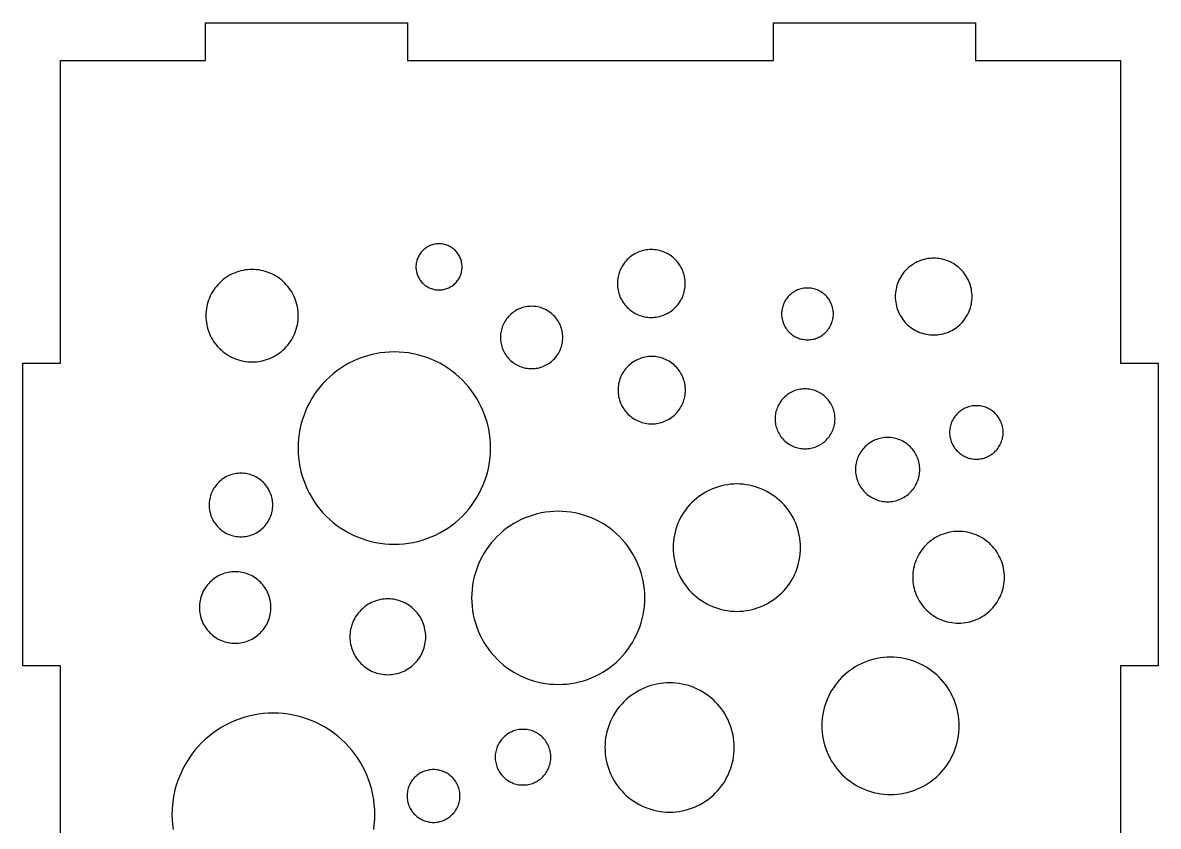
# Model space of a CAD drawing. Header units: millimetres. Extents: x 0 to 375, y -237 to 0.
# Drawn here: x 285 to 375, y -63.7 to 0 of the extents above; entities that cross this region are included whole.
import ezdxf

# ---------------------------------------------------------------- set-up
doc = ezdxf.new("R2010")
doc.units = ezdxf.units.MM
doc.layers.add('CUT', color=1, linetype='Continuous')

msp = doc.modelspace()

# ---------------------------------------------------------------- linework, layer by layer
at = {"layer": 'CUT'}
for points in [[(288, -75), (288, -51), (285, -51), (285, -27), (288, -27), (288, -3), (299.5, -3), (299.5, 0), (315.5, 0), (315.5, -3), (344.5, -3), (344.5, 0), (360.5, 0), (360.5, -3), (372, -3), (372, -27), (375, -27), (375, -51), (372, -51), (372, -75)], [(312.819, -63.971), (312.867, -63.58), (312.896, -63.186), (312.906, -62.792), (312.896, -62.397), (312.867, -62.004), (312.819, -61.612), (312.751, -61.223), (312.665, -60.838), (312.56, -60.458), (312.436, -60.083), (312.294, -59.715), (312.134, -59.355), (311.957, -59.002), (311.762, -58.659), (311.551, -58.325), (311.324, -58.003), (311.081, -57.692), (310.823, -57.393), (310.551, -57.107), (310.265, -56.835), (309.967, -56.577), (309.656, -56.335), (309.333, -56.107), (309, -55.896), (308.656, -55.702), (308.304, -55.525), (307.943, -55.365), (307.575, -55.223), (307.2, -55.099), (306.82, -54.994), (306.435, -54.907), (306.046, -54.84), (305.655, -54.791), (305.261, -54.762), (304.867, -54.753), (304.472, -54.762), (304.079, -54.791), (303.687, -54.84), (303.299, -54.907), (302.914, -54.994), (302.533, -55.099), (302.159, -55.223), (301.791, -55.365), (301.43, -55.525), (301.077, -55.702), (300.734, -55.896), (300.401, -56.107), (300.078, -56.335), (299.767, -56.577), (299.468, -56.835), (299.183, -57.107), (298.911, -57.393), (298.653, -57.692), (298.41, -58.003), (298.183, -58.325), (297.972, -58.659), (297.777, -59.002), (297.6, -59.355), (297.44, -59.715), (297.298, -60.083), (297.174, -60.458), (297.069, -60.838), (296.983, -61.223), (296.915, -61.612), (296.867, -62.004), (296.838, -62.397), (296.828, -62.792), (296.838, -63.186), (296.867, -63.58), (296.915, -63.971)]]:
    msp.add_lwpolyline(points, dxfattribs=at)
for points in [[(319.769, -19.808), (319.789, -19.72), (319.804, -19.632), (319.815, -19.543), (319.822, -19.453), (319.824, -19.363), (319.822, -19.274), (319.815, -19.184), (319.804, -19.095), (319.789, -19.007), (319.769, -18.919), (319.745, -18.833), (319.717, -18.748), (319.685, -18.664), (319.648, -18.582), (319.608, -18.502), (319.564, -18.424), (319.516, -18.348), (319.464, -18.275), (319.409, -18.204), (319.35, -18.136), (319.288, -18.071), (319.223, -18.009), (319.156, -17.95), (319.085, -17.895), (319.011, -17.844), (318.936, -17.796), (318.858, -17.751), (318.777, -17.711), (318.695, -17.675), (318.612, -17.642), (318.527, -17.614), (318.44, -17.59), (318.353, -17.571), (318.264, -17.555), (318.175, -17.544), (318.086, -17.538), (317.996, -17.535), (317.906, -17.538), (317.817, -17.544), (317.728, -17.555), (317.639, -17.571), (317.552, -17.59), (317.465, -17.614), (317.38, -17.642), (317.296, -17.675), (317.214, -17.711), (317.134, -17.751), (317.056, -17.796), (316.98, -17.844), (316.907, -17.895), (316.836, -17.95), (316.768, -18.009), (316.703, -18.071), (316.642, -18.136), (316.583, -18.204), (316.528, -18.275), (316.476, -18.348), (316.428, -18.424), (316.384, -18.502), (316.343, -18.582), (316.307, -18.664), (316.275, -18.748), (316.247, -18.833), (316.223, -18.919), (316.203, -19.007), (316.188, -19.095), (316.177, -19.184), (316.17, -19.274), (316.168, -19.363), (316.17, -19.453), (316.177, -19.543), (316.188, -19.632), (316.203, -19.72), (316.223, -19.808), (316.247, -19.894), (316.275, -19.979), (316.307, -20.063), (316.343, -20.145), (316.384, -20.225), (316.428, -20.303), (316.476, -20.379), (316.528, -20.452), (316.583, -20.523), (316.642, -20.591), (316.703, -20.656), (316.768, -20.718), (316.836, -20.776), (316.907, -20.832), (316.98, -20.883), (317.056, -20.931), (317.134, -20.976), (317.214, -21.016), (317.296, -21.052), (317.38, -21.084), (317.465, -21.113), (317.552, -21.137), (317.639, -21.156), (317.728, -21.172), (317.817, -21.183), (317.906, -21.189), (317.996, -21.191), (318.086, -21.189), (318.175, -21.183), (318.264, -21.172), (318.353, -21.156), (318.44, -21.137), (318.527, -21.113), (318.612, -21.084), (318.695, -21.052), (318.777, -21.016), (318.858, -20.976), (318.936, -20.931), (319.011, -20.883), (319.085, -20.832), (319.156, -20.776), (319.223, -20.718), (319.288, -20.656), (319.35, -20.591), (319.409, -20.523), (319.464, -20.452), (319.516, -20.379), (319.564, -20.303), (319.608, -20.225), (319.648, -20.145), (319.685, -20.063), (319.717, -19.979), (319.745, -19.894), (319.769, -19.808)], [(337.43, -21.336), (337.459, -21.208), (337.481, -21.077), (337.498, -20.946), (337.507, -20.815), (337.51, -20.683), (337.507, -20.551), (337.498, -20.419), (337.481, -20.288), (337.459, -20.158), (337.43, -20.029), (337.395, -19.902), (337.353, -19.777), (337.306, -19.653), (337.252, -19.533), (337.193, -19.415), (337.128, -19.3), (337.057, -19.188), (336.981, -19.08), (336.9, -18.976), (336.814, -18.876), (336.723, -18.781), (336.627, -18.69), (336.527, -18.603), (336.423, -18.522), (336.315, -18.446), (336.203, -18.376), (336.089, -18.31), (335.971, -18.251), (335.85, -18.198), (335.727, -18.15), (335.601, -18.109), (335.474, -18.073), (335.345, -18.045), (335.215, -18.022), (335.084, -18.006), (334.953, -17.996), (334.821, -17.993), (334.689, -17.996), (334.557, -18.006), (334.426, -18.022), (334.296, -18.045), (334.167, -18.073), (334.04, -18.109), (333.914, -18.15), (333.791, -18.198), (333.67, -18.251), (333.553, -18.31), (333.438, -18.376), (333.326, -18.446), (333.218, -18.522), (333.114, -18.603), (333.014, -18.69), (332.918, -18.781), (332.827, -18.876), (332.741, -18.976), (332.66, -19.08), (332.584, -19.188), (332.513, -19.3), (332.448, -19.415), (332.389, -19.533), (332.335, -19.653), (332.288, -19.777), (332.246, -19.902), (332.211, -20.029), (332.182, -20.158), (332.16, -20.288), (332.144, -20.419), (332.134, -20.551), (332.131, -20.683), (332.134, -20.815), (332.144, -20.946), (332.16, -21.077), (332.182, -21.208), (332.211, -21.336), (332.246, -21.464), (332.288, -21.589), (332.335, -21.712), (332.389, -21.833), (332.448, -21.951), (332.513, -22.066), (332.584, -22.177), (332.66, -22.285), (332.741, -22.389), (332.827, -22.489), (332.918, -22.585), (333.014, -22.676), (333.114, -22.762), (333.218, -22.843), (333.326, -22.919), (333.438, -22.99), (333.553, -23.055), (333.67, -23.114), (333.791, -23.168), (333.914, -23.216), (334.04, -23.257), (334.167, -23.292), (334.296, -23.321), (334.426, -23.344), (334.557, -23.36), (334.689, -23.37), (334.821, -23.373), (334.953, -23.37), (335.084, -23.36), (335.215, -23.344), (335.345, -23.321), (335.474, -23.292), (335.601, -23.257), (335.727, -23.216), (335.85, -23.168), (335.971, -23.114), (336.089, -23.055), (336.203, -22.99), (336.315, -22.919), (336.423, -22.843), (336.527, -22.762), (336.627, -22.676), (336.723, -22.585), (336.814, -22.489), (336.9, -22.389), (336.981, -22.285), (337.057, -22.177), (337.128, -22.066), (337.193, -21.951), (337.252, -21.833), (337.306, -21.712), (337.353, -21.589), (337.395, -21.464), (337.43, -21.336)], [(360.151, -22.458), (360.183, -22.312), (360.209, -22.165), (360.227, -22.017), (360.238, -21.868), (360.242, -21.719), (360.238, -21.569), (360.227, -21.42), (360.209, -21.272), (360.183, -21.125), (360.151, -20.979), (360.111, -20.835), (360.064, -20.693), (360.01, -20.554), (359.95, -20.417), (359.883, -20.284), (359.809, -20.154), (359.729, -20.028), (359.643, -19.906), (359.551, -19.788), (359.454, -19.675), (359.351, -19.566), (359.242, -19.463), (359.129, -19.366), (359.011, -19.274), (358.889, -19.188), (358.763, -19.108), (358.633, -19.034), (358.5, -18.967), (358.363, -18.907), (358.224, -18.853), (358.082, -18.806), (357.938, -18.766), (357.792, -18.734), (357.645, -18.708), (357.497, -18.69), (357.348, -18.679), (357.199, -18.675), (357.049, -18.679), (356.9, -18.69), (356.752, -18.708), (356.605, -18.734), (356.459, -18.766), (356.315, -18.806), (356.173, -18.853), (356.034, -18.907), (355.897, -18.967), (355.764, -19.034), (355.634, -19.108), (355.508, -19.188), (355.386, -19.274), (355.268, -19.366), (355.155, -19.463), (355.046, -19.566), (354.943, -19.675), (354.846, -19.788), (354.754, -19.906), (354.668, -20.028), (354.588, -20.154), (354.514, -20.284), (354.447, -20.417), (354.387, -20.554), (354.333, -20.693), (354.286, -20.835), (354.246, -20.979), (354.214, -21.125), (354.188, -21.272), (354.17, -21.42), (354.159, -21.569), (354.155, -21.719), (354.159, -21.868), (354.17, -22.017), (354.188, -22.165), (354.214, -22.312), (354.246, -22.458), (354.286, -22.602), (354.333, -22.744), (354.387, -22.883), (354.447, -23.02), (354.514, -23.153), (354.588, -23.283), (354.668, -23.409), (354.754, -23.531), (354.846, -23.649), (354.943, -23.762), (355.046, -23.871), (355.155, -23.974), (355.268, -24.071), (355.386, -24.163), (355.508, -24.249), (355.634, -24.329), (355.764, -24.403), (355.897, -24.47), (356.034, -24.53), (356.173, -24.584), (356.315, -24.631), (356.459, -24.671), (356.605, -24.703), (356.752, -24.729), (356.9, -24.747), (357.049, -24.758), (357.199, -24.762), (357.348, -24.758), (357.497, -24.747), (357.645, -24.729), (357.792, -24.703), (357.938, -24.671), (358.082, -24.631), (358.224, -24.584), (358.363, -24.53), (358.5, -24.47), (358.633, -24.403), (358.763, -24.329), (358.889, -24.249), (359.011, -24.163), (359.129, -24.071), (359.242, -23.974), (359.351, -23.871), (359.454, -23.762), (359.551, -23.649), (359.643, -23.531), (359.729, -23.409), (359.809, -23.283), (359.883, -23.153), (359.95, -23.02), (360.01, -22.883), (360.064, -22.744), (360.111, -22.602), (360.151, -22.458)], [(306.732, -24.125), (306.771, -23.949), (306.802, -23.772), (306.824, -23.593), (306.837, -23.414), (306.842, -23.234), (306.837, -23.055), (306.824, -22.875), (306.802, -22.697), (306.771, -22.52), (306.732, -22.344), (306.684, -22.171), (306.627, -22), (306.563, -21.832), (306.49, -21.668), (306.409, -21.507), (306.32, -21.351), (306.224, -21.199), (306.121, -21.052), (306.01, -20.91), (305.892, -20.774), (305.768, -20.644), (305.638, -20.52), (305.502, -20.402), (305.36, -20.292), (305.213, -20.188), (305.061, -20.092), (304.905, -20.003), (304.744, -19.922), (304.58, -19.849), (304.412, -19.785), (304.241, -19.728), (304.068, -19.68), (303.893, -19.641), (303.715, -19.61), (303.537, -19.588), (303.358, -19.575), (303.178, -19.571), (302.998, -19.575), (302.819, -19.588), (302.64, -19.61), (302.463, -19.641), (302.288, -19.68), (302.114, -19.728), (301.944, -19.785), (301.776, -19.849), (301.611, -19.922), (301.451, -20.003), (301.294, -20.092), (301.142, -20.188), (300.995, -20.292), (300.854, -20.402), (300.717, -20.52), (300.587, -20.644), (300.463, -20.774), (300.346, -20.91), (300.235, -21.052), (300.131, -21.199), (300.035, -21.351), (299.947, -21.507), (299.866, -21.668), (299.793, -21.832), (299.728, -22), (299.672, -22.171), (299.624, -22.344), (299.584, -22.52), (299.554, -22.697), (299.532, -22.875), (299.518, -23.055), (299.514, -23.234), (299.518, -23.414), (299.532, -23.593), (299.554, -23.772), (299.584, -23.949), (299.624, -24.125), (299.672, -24.298), (299.728, -24.469), (299.793, -24.636), (299.866, -24.801), (299.947, -24.961), (300.035, -25.118), (300.131, -25.27), (300.235, -25.417), (300.346, -25.559), (300.463, -25.695), (300.587, -25.825), (300.717, -25.949), (300.854, -26.066), (300.995, -26.177), (301.142, -26.281), (301.294, -26.377), (301.451, -26.465), (301.611, -26.546), (301.776, -26.619), (301.944, -26.684), (302.114, -26.74), (302.288, -26.788), (302.463, -26.828), (302.64, -26.858), (302.819, -26.88), (302.998, -26.894), (303.178, -26.898), (303.358, -26.894), (303.537, -26.88), (303.715, -26.858), (303.893, -26.828), (304.068, -26.788), (304.241, -26.74), (304.412, -26.684), (304.58, -26.619), (304.744, -26.546), (304.905, -26.465), (305.061, -26.377), (305.213, -26.281), (305.36, -26.177), (305.502, -26.066), (305.638, -25.949), (305.768, -25.825), (305.892, -25.695), (306.01, -25.559), (306.121, -25.417), (306.224, -25.27), (306.32, -25.118), (306.409, -24.961), (306.49, -24.801), (306.563, -24.636), (306.627, -24.469), (306.684, -24.298), (306.732, -24.125)], [(349.188, -23.591), (349.21, -23.493), (349.227, -23.394), (349.239, -23.294), (349.247, -23.193), (349.249, -23.093), (349.247, -22.992), (349.239, -22.891), (349.227, -22.791), (349.21, -22.692), (349.188, -22.594), (349.161, -22.497), (349.129, -22.401), (349.093, -22.307), (349.052, -22.215), (349.007, -22.125), (348.957, -22.037), (348.903, -21.952), (348.845, -21.87), (348.783, -21.79), (348.718, -21.714), (348.648, -21.641), (348.575, -21.572), (348.499, -21.506), (348.42, -21.444), (348.337, -21.386), (348.252, -21.332), (348.164, -21.282), (348.074, -21.237), (347.982, -21.196), (347.888, -21.16), (347.793, -21.128), (347.696, -21.101), (347.597, -21.079), (347.498, -21.062), (347.398, -21.05), (347.297, -21.042), (347.197, -21.04), (347.096, -21.042), (346.996, -21.05), (346.896, -21.062), (346.796, -21.079), (346.698, -21.101), (346.601, -21.128), (346.505, -21.16), (346.411, -21.196), (346.319, -21.237), (346.229, -21.282), (346.142, -21.332), (346.056, -21.386), (345.974, -21.444), (345.895, -21.506), (345.818, -21.572), (345.745, -21.641), (345.676, -21.714), (345.61, -21.79), (345.548, -21.87), (345.49, -21.952), (345.436, -22.037), (345.387, -22.125), (345.341, -22.215), (345.3, -22.307), (345.264, -22.401), (345.233, -22.497), (345.206, -22.594), (345.184, -22.692), (345.166, -22.791), (345.154, -22.891), (345.147, -22.992), (345.144, -23.093), (345.147, -23.193), (345.154, -23.294), (345.166, -23.394), (345.184, -23.493), (345.206, -23.591), (345.233, -23.688), (345.264, -23.784), (345.3, -23.878), (345.341, -23.97), (345.387, -24.06), (345.436, -24.148), (345.49, -24.233), (345.548, -24.315), (345.61, -24.395), (345.676, -24.471), (345.745, -24.544), (345.818, -24.613), (345.895, -24.679), (345.974, -24.741), (346.056, -24.799), (346.142, -24.853), (346.229, -24.903), (346.319, -24.948), (346.411, -24.989), (346.505, -25.025), (346.601, -25.057), (346.698, -25.084), (346.796, -25.106), (346.896, -25.123), (346.996, -25.135), (347.096, -25.143), (347.197, -25.145), (347.297, -25.143), (347.398, -25.135), (347.498, -25.123), (347.597, -25.106), (347.696, -25.084), (347.793, -25.057), (347.888, -25.025), (347.982, -24.989), (348.074, -24.948), (348.164, -24.903), (348.252, -24.853), (348.337, -24.799), (348.42, -24.741), (348.499, -24.679), (348.575, -24.613), (348.648, -24.544), (348.718, -24.471), (348.783, -24.395), (348.845, -24.315), (348.903, -24.233), (348.957, -24.148), (349.007, -24.06), (349.052, -23.97), (349.093, -23.878), (349.129, -23.784), (349.161, -23.688), (349.188, -23.591)], [(327.757, -25.443), (327.778, -25.324), (327.792, -25.203), (327.801, -25.082), (327.804, -24.961), (327.801, -24.84), (327.792, -24.719), (327.778, -24.598), (327.757, -24.479), (327.73, -24.36), (327.698, -24.243), (327.66, -24.128), (327.616, -24.015), (327.567, -23.904), (327.512, -23.796), (327.453, -23.69), (327.388, -23.588), (327.318, -23.488), (327.243, -23.393), (327.164, -23.301), (327.08, -23.213), (326.992, -23.129), (326.901, -23.05), (326.805, -22.975), (326.706, -22.906), (326.603, -22.841), (326.498, -22.781), (326.389, -22.726), (326.278, -22.677), (326.165, -22.633), (326.05, -22.595), (325.933, -22.563), (325.815, -22.536), (325.695, -22.516), (325.575, -22.501), (325.454, -22.492), (325.332, -22.489), (325.211, -22.492), (325.09, -22.501), (324.97, -22.516), (324.85, -22.536), (324.732, -22.563), (324.615, -22.595), (324.5, -22.633), (324.386, -22.677), (324.275, -22.726), (324.167, -22.781), (324.061, -22.841), (323.959, -22.906), (323.86, -22.975), (323.764, -23.05), (323.672, -23.129), (323.584, -23.213), (323.501, -23.301), (323.421, -23.393), (323.347, -23.488), (323.277, -23.588), (323.212, -23.69), (323.152, -23.796), (323.098, -23.904), (323.048, -24.015), (323.005, -24.128), (322.967, -24.243), (322.934, -24.36), (322.908, -24.479), (322.887, -24.598), (322.872, -24.719), (322.863, -24.84), (322.86, -24.961), (322.863, -25.082), (322.872, -25.203), (322.887, -25.324), (322.908, -25.443), (322.934, -25.562), (322.967, -25.679), (323.005, -25.794), (323.048, -25.907), (323.098, -26.018), (323.152, -26.126), (323.212, -26.232), (323.277, -26.334), (323.347, -26.434), (323.421, -26.529), (323.501, -26.621), (323.584, -26.709), (323.672, -26.793), (323.764, -26.872), (323.86, -26.946), (323.959, -27.016), (324.061, -27.081), (324.167, -27.141), (324.275, -27.196), (324.386, -27.245), (324.5, -27.288), (324.615, -27.327), (324.732, -27.359), (324.85, -27.385), (324.97, -27.406), (325.09, -27.421), (325.211, -27.43), (325.332, -27.433), (325.454, -27.43), (325.575, -27.421), (325.695, -27.406), (325.815, -27.385), (325.933, -27.359), (326.05, -27.327), (326.165, -27.288), (326.278, -27.245), (326.389, -27.196), (326.498, -27.141), (326.603, -27.081), (326.706, -27.016), (326.805, -26.946), (326.901, -26.872), (326.992, -26.793), (327.08, -26.709), (327.164, -26.621), (327.243, -26.529), (327.318, -26.434), (327.388, -26.334), (327.453, -26.232), (327.512, -26.126), (327.567, -26.018), (327.616, -25.907), (327.66, -25.794), (327.698, -25.679), (327.73, -25.562), (327.757, -25.443)], [(321.932, -35.221), (321.996, -34.852), (322.042, -34.481), (322.069, -34.107), (322.078, -33.733), (322.069, -33.359), (322.042, -32.985), (321.996, -32.614), (321.932, -32.245), (321.85, -31.879), (321.75, -31.519), (321.633, -31.163), (321.498, -30.814), (321.346, -30.471), (321.178, -30.137), (320.993, -29.811), (320.793, -29.495), (320.577, -29.189), (320.347, -28.894), (320.102, -28.61), (319.844, -28.339), (319.573, -28.081), (319.29, -27.836), (318.994, -27.606), (318.688, -27.39), (318.372, -27.19), (318.046, -27.006), (317.712, -26.837), (317.369, -26.685), (317.02, -26.551), (316.665, -26.433), (316.304, -26.333), (315.939, -26.251), (315.57, -26.187), (315.198, -26.142), (314.825, -26.114), (314.45, -26.105), (314.076, -26.114), (313.703, -26.142), (313.331, -26.187), (312.962, -26.251), (312.597, -26.333), (312.236, -26.433), (311.881, -26.551), (311.531, -26.685), (311.189, -26.837), (310.854, -27.006), (310.529, -27.19), (310.212, -27.39), (309.906, -27.606), (309.611, -27.836), (309.328, -28.081), (309.056, -28.339), (308.798, -28.61), (308.554, -28.894), (308.323, -29.189), (308.108, -29.495), (307.908, -29.811), (307.723, -30.137), (307.555, -30.471), (307.403, -30.814), (307.268, -31.163), (307.151, -31.519), (307.051, -31.879), (306.969, -32.245), (306.905, -32.614), (306.859, -32.985), (306.831, -33.359), (306.822, -33.733), (306.831, -34.107), (306.859, -34.481), (306.905, -34.852), (306.969, -35.221), (307.051, -35.586), (307.151, -35.947), (307.268, -36.303), (307.403, -36.652), (307.555, -36.994), (307.723, -37.329), (307.908, -37.655), (308.108, -37.971), (308.323, -38.277), (308.554, -38.572), (308.798, -38.856), (309.056, -39.127), (309.328, -39.385), (309.611, -39.629), (309.906, -39.86), (310.212, -40.075), (310.529, -40.276), (310.854, -40.46), (311.189, -40.629), (311.531, -40.78), (311.881, -40.915), (312.236, -41.033), (312.597, -41.132), (312.962, -41.214), (313.331, -41.278), (313.703, -41.324), (314.076, -41.352), (314.45, -41.361), (314.825, -41.352), (315.198, -41.324), (315.57, -41.278), (315.939, -41.214), (316.304, -41.132), (316.665, -41.033), (317.02, -40.915), (317.369, -40.78), (317.712, -40.629), (318.046, -40.46), (318.372, -40.276), (318.688, -40.075), (318.994, -39.86), (319.29, -39.629), (319.573, -39.385), (319.844, -39.127), (320.102, -38.856), (320.347, -38.572), (320.577, -38.277), (320.793, -37.971), (320.993, -37.655), (321.178, -37.329), (321.346, -36.994), (321.498, -36.652), (321.633, -36.303), (321.75, -35.947), (321.85, -35.586), (321.932, -35.221)], [(337.445, -29.79), (337.473, -29.662), (337.496, -29.533), (337.512, -29.403), (337.521, -29.272), (337.525, -29.141), (337.521, -29.009), (337.512, -28.879), (337.496, -28.748), (337.473, -28.619), (337.445, -28.491), (337.41, -28.365), (337.368, -28.24), (337.321, -28.118), (337.268, -27.998), (337.209, -27.881), (337.144, -27.767), (337.074, -27.656), (336.999, -27.549), (336.918, -27.445), (336.832, -27.346), (336.742, -27.251), (336.647, -27.16), (336.548, -27.075), (336.444, -26.994), (336.337, -26.918), (336.226, -26.848), (336.112, -26.784), (335.995, -26.725), (335.875, -26.672), (335.753, -26.624), (335.628, -26.583), (335.502, -26.548), (335.374, -26.519), (335.244, -26.497), (335.114, -26.481), (334.983, -26.471), (334.852, -26.468), (334.721, -26.471), (334.59, -26.481), (334.46, -26.497), (334.331, -26.519), (334.203, -26.548), (334.076, -26.583), (333.952, -26.624), (333.829, -26.672), (333.71, -26.725), (333.592, -26.784), (333.478, -26.848), (333.367, -26.918), (333.26, -26.994), (333.157, -27.075), (333.057, -27.16), (332.962, -27.251), (332.872, -27.346), (332.786, -27.445), (332.706, -27.549), (332.63, -27.656), (332.56, -27.767), (332.495, -27.881), (332.436, -27.998), (332.383, -28.118), (332.336, -28.24), (332.295, -28.365), (332.26, -28.491), (332.231, -28.619), (332.209, -28.748), (332.193, -28.879), (332.183, -29.009), (332.18, -29.141), (332.183, -29.272), (332.193, -29.403), (332.209, -29.533), (332.231, -29.662), (332.26, -29.79), (332.295, -29.916), (332.336, -30.041), (332.383, -30.163), (332.436, -30.283), (332.495, -30.4), (332.56, -30.515), (332.63, -30.625), (332.706, -30.733), (332.786, -30.836), (332.872, -30.935), (332.962, -31.03), (333.057, -31.121), (333.157, -31.206), (333.26, -31.287), (333.367, -31.363), (333.478, -31.433), (333.592, -31.497), (333.71, -31.556), (333.829, -31.61), (333.952, -31.657), (334.076, -31.698), (334.203, -31.733), (334.331, -31.762), (334.46, -31.784), (334.59, -31.8), (334.721, -31.81), (334.852, -31.813), (334.983, -31.81), (335.114, -31.8), (335.244, -31.784), (335.374, -31.762), (335.502, -31.733), (335.628, -31.698), (335.753, -31.657), (335.875, -31.61), (335.995, -31.556), (336.112, -31.497), (336.226, -31.433), (336.337, -31.363), (336.444, -31.287), (336.548, -31.206), (336.647, -31.121), (336.742, -31.03), (336.832, -30.935), (336.918, -30.836), (336.999, -30.733), (337.074, -30.625), (337.144, -30.515), (337.209, -30.4), (337.268, -30.283), (337.321, -30.163), (337.368, -30.041), (337.41, -29.916), (337.445, -29.79)], [(349.332, -31.878), (349.352, -31.763), (349.366, -31.647), (349.375, -31.531), (349.378, -31.415), (349.375, -31.298), (349.366, -31.182), (349.352, -31.066), (349.332, -30.951), (349.307, -30.838), (349.276, -30.725), (349.239, -30.615), (349.197, -30.506), (349.15, -30.4), (349.097, -30.295), (349.04, -30.194), (348.978, -30.096), (348.911, -30), (348.839, -29.909), (348.763, -29.82), (348.682, -29.736), (348.598, -29.656), (348.51, -29.579), (348.418, -29.508), (348.323, -29.441), (348.224, -29.378), (348.123, -29.321), (348.019, -29.268), (347.912, -29.221), (347.804, -29.179), (347.693, -29.143), (347.581, -29.112), (347.467, -29.086), (347.352, -29.066), (347.236, -29.052), (347.12, -29.043), (347.004, -29.041), (346.887, -29.043), (346.771, -29.052), (346.655, -29.066), (346.541, -29.086), (346.427, -29.112), (346.315, -29.143), (346.204, -29.179), (346.095, -29.221), (345.989, -29.268), (345.885, -29.321), (345.783, -29.378), (345.685, -29.441), (345.59, -29.508), (345.498, -29.579), (345.409, -29.656), (345.325, -29.736), (345.245, -29.82), (345.169, -29.909), (345.097, -30), (345.03, -30.096), (344.967, -30.194), (344.91, -30.295), (344.858, -30.4), (344.81, -30.506), (344.769, -30.615), (344.732, -30.725), (344.701, -30.838), (344.675, -30.951), (344.655, -31.066), (344.641, -31.182), (344.633, -31.298), (344.63, -31.415), (344.633, -31.531), (344.641, -31.647), (344.655, -31.763), (344.675, -31.878), (344.701, -31.991), (344.732, -32.104), (344.769, -32.214), (344.81, -32.323), (344.858, -32.43), (344.91, -32.534), (344.967, -32.635), (345.03, -32.734), (345.097, -32.829), (345.169, -32.921), (345.245, -33.009), (345.325, -33.093), (345.409, -33.174), (345.498, -33.25), (345.59, -33.321), (345.685, -33.389), (345.783, -33.451), (345.885, -33.508), (345.989, -33.561), (346.095, -33.608), (346.204, -33.65), (346.315, -33.686), (346.427, -33.717), (346.541, -33.743), (346.655, -33.763), (346.771, -33.777), (346.887, -33.786), (347.004, -33.789), (347.12, -33.786), (347.236, -33.777), (347.352, -33.763), (347.467, -33.743), (347.581, -33.717), (347.693, -33.686), (347.804, -33.65), (347.912, -33.608), (348.019, -33.561), (348.123, -33.508), (348.224, -33.451), (348.323, -33.389), (348.418, -33.321), (348.51, -33.25), (348.598, -33.174), (348.682, -33.093), (348.763, -33.009), (348.839, -32.921), (348.911, -32.829), (348.978, -32.734), (349.04, -32.635), (349.097, -32.534), (349.15, -32.43), (349.197, -32.323), (349.239, -32.214), (349.276, -32.104), (349.307, -31.991), (349.332, -31.878)], [(362.64, -33.005), (362.663, -32.904), (362.681, -32.801), (362.694, -32.698), (362.701, -32.594), (362.704, -32.49), (362.701, -32.386), (362.694, -32.282), (362.681, -32.179), (362.663, -32.076), (362.64, -31.974), (362.613, -31.874), (362.58, -31.775), (362.543, -31.678), (362.5, -31.583), (362.454, -31.49), (362.402, -31.399), (362.347, -31.312), (362.287, -31.226), (362.223, -31.144), (362.155, -31.066), (362.083, -30.99), (362.007, -30.918), (361.929, -30.85), (361.846, -30.786), (361.761, -30.726), (361.673, -30.671), (361.583, -30.619), (361.49, -30.573), (361.395, -30.53), (361.298, -30.493), (361.199, -30.46), (361.098, -30.432), (360.997, -30.41), (360.894, -30.392), (360.791, -30.379), (360.687, -30.371), (360.583, -30.369), (360.479, -30.371), (360.375, -30.379), (360.272, -30.392), (360.169, -30.41), (360.068, -30.432), (359.967, -30.46), (359.869, -30.493), (359.771, -30.53), (359.676, -30.573), (359.583, -30.619), (359.493, -30.671), (359.405, -30.726), (359.32, -30.786), (359.238, -30.85), (359.159, -30.918), (359.083, -30.99), (359.012, -31.066), (358.944, -31.144), (358.88, -31.226), (358.82, -31.312), (358.764, -31.399), (358.713, -31.49), (358.666, -31.583), (358.624, -31.678), (358.586, -31.775), (358.553, -31.874), (358.526, -31.974), (358.503, -32.076), (358.485, -32.179), (358.472, -32.282), (358.465, -32.386), (358.462, -32.49), (358.465, -32.594), (358.472, -32.698), (358.485, -32.801), (358.503, -32.904), (358.526, -33.005), (358.553, -33.105), (358.586, -33.204), (358.624, -33.301), (358.666, -33.397), (358.713, -33.49), (358.764, -33.58), (358.82, -33.668), (358.88, -33.753), (358.944, -33.835), (359.012, -33.914), (359.083, -33.99), (359.159, -34.061), (359.238, -34.129), (359.32, -34.193), (359.405, -34.253), (359.493, -34.309), (359.583, -34.36), (359.676, -34.407), (359.771, -34.449), (359.869, -34.487), (359.967, -34.519), (360.068, -34.547), (360.169, -34.57), (360.272, -34.588), (360.375, -34.601), (360.479, -34.608), (360.583, -34.611), (360.687, -34.608), (360.791, -34.601), (360.894, -34.588), (360.997, -34.57), (361.098, -34.547), (361.199, -34.519), (361.298, -34.487), (361.395, -34.449), (361.49, -34.407), (361.583, -34.36), (361.673, -34.309), (361.761, -34.253), (361.846, -34.193), (361.929, -34.129), (362.007, -34.061), (362.083, -33.99), (362.155, -33.914), (362.223, -33.835), (362.287, -33.753), (362.347, -33.668), (362.402, -33.58), (362.454, -33.49), (362.5, -33.397), (362.543, -33.301), (362.58, -33.204), (362.613, -33.105), (362.64, -33.005)], [(356.02, -36.057), (356.047, -35.935), (356.068, -35.812), (356.084, -35.688), (356.093, -35.563), (356.096, -35.438), (356.093, -35.313), (356.084, -35.188), (356.068, -35.064), (356.047, -34.941), (356.02, -34.819), (355.986, -34.699), (355.947, -34.58), (355.902, -34.463), (355.851, -34.349), (355.795, -34.237), (355.734, -34.128), (355.667, -34.023), (355.595, -33.921), (355.518, -33.822), (355.436, -33.727), (355.35, -33.637), (355.259, -33.551), (355.165, -33.469), (355.066, -33.392), (354.964, -33.32), (354.858, -33.253), (354.749, -33.191), (354.638, -33.135), (354.523, -33.085), (354.407, -33.04), (354.288, -33), (354.168, -32.967), (354.046, -32.94), (353.922, -32.918), (353.798, -32.903), (353.674, -32.894), (353.549, -32.891), (353.424, -32.894), (353.299, -32.903), (353.175, -32.918), (353.052, -32.94), (352.93, -32.967), (352.809, -33), (352.69, -33.04), (352.574, -33.085), (352.46, -33.135), (352.348, -33.191), (352.239, -33.253), (352.133, -33.32), (352.031, -33.392), (351.933, -33.469), (351.838, -33.551), (351.747, -33.637), (351.661, -33.727), (351.58, -33.822), (351.503, -33.921), (351.431, -34.023), (351.364, -34.128), (351.302, -34.237), (351.246, -34.349), (351.195, -34.463), (351.15, -34.58), (351.111, -34.699), (351.078, -34.819), (351.05, -34.941), (351.029, -35.064), (351.014, -35.188), (351.004, -35.313), (351.001, -35.438), (351.004, -35.563), (351.014, -35.688), (351.029, -35.812), (351.05, -35.935), (351.078, -36.057), (351.111, -36.177), (351.15, -36.296), (351.195, -36.413), (351.246, -36.527), (351.302, -36.639), (351.364, -36.748), (351.431, -36.853), (351.503, -36.955), (351.58, -37.054), (351.661, -37.149), (351.747, -37.239), (351.838, -37.325), (351.933, -37.407), (352.031, -37.484), (352.133, -37.556), (352.239, -37.623), (352.348, -37.684), (352.46, -37.741), (352.574, -37.791), (352.69, -37.836), (352.809, -37.876), (352.93, -37.909), (353.052, -37.936), (353.175, -37.958), (353.299, -37.973), (353.424, -37.982), (353.549, -37.985), (353.674, -37.982), (353.798, -37.973), (353.922, -37.958), (354.046, -37.936), (354.168, -37.909), (354.288, -37.876), (354.407, -37.836), (354.523, -37.791), (354.638, -37.741), (354.749, -37.684), (354.858, -37.623), (354.964, -37.556), (355.066, -37.484), (355.165, -37.407), (355.259, -37.325), (355.35, -37.239), (355.436, -37.149), (355.518, -37.054), (355.595, -36.955), (355.667, -36.853), (355.734, -36.748), (355.795, -36.639), (355.851, -36.527), (355.902, -36.413), (355.947, -36.296), (355.986, -36.177), (356.02, -36.057)], [(304.767, -38.738), (304.788, -38.616), (304.803, -38.493), (304.812, -38.369), (304.815, -38.246), (304.812, -38.122), (304.803, -37.999), (304.788, -37.876), (304.767, -37.754), (304.74, -37.633), (304.707, -37.514), (304.668, -37.397), (304.624, -37.281), (304.573, -37.168), (304.518, -37.058), (304.457, -36.95), (304.391, -36.845), (304.319, -36.744), (304.243, -36.647), (304.162, -36.553), (304.077, -36.463), (303.988, -36.378), (303.894, -36.297), (303.796, -36.221), (303.695, -36.15), (303.591, -36.084), (303.483, -36.023), (303.373, -35.967), (303.259, -35.917), (303.144, -35.873), (303.027, -35.834), (302.907, -35.801), (302.787, -35.774), (302.665, -35.753), (302.542, -35.737), (302.419, -35.728), (302.295, -35.725), (302.171, -35.728), (302.048, -35.737), (301.925, -35.753), (301.803, -35.774), (301.682, -35.801), (301.563, -35.834), (301.446, -35.873), (301.33, -35.917), (301.217, -35.967), (301.107, -36.023), (300.999, -36.084), (300.894, -36.15), (300.793, -36.221), (300.696, -36.297), (300.602, -36.378), (300.513, -36.463), (300.427, -36.553), (300.346, -36.647), (300.27, -36.744), (300.199, -36.845), (300.133, -36.95), (300.072, -37.058), (300.016, -37.168), (299.966, -37.281), (299.922, -37.397), (299.883, -37.514), (299.85, -37.633), (299.823, -37.754), (299.802, -37.876), (299.786, -37.999), (299.777, -38.122), (299.774, -38.246), (299.777, -38.369), (299.786, -38.493), (299.802, -38.616), (299.823, -38.738), (299.85, -38.858), (299.883, -38.977), (299.922, -39.095), (299.966, -39.21), (300.016, -39.323), (300.072, -39.434), (300.133, -39.542), (300.199, -39.646), (300.27, -39.747), (300.346, -39.845), (300.427, -39.938), (300.513, -40.028), (300.602, -40.113), (300.696, -40.194), (300.793, -40.27), (300.894, -40.342), (300.999, -40.408), (301.107, -40.469), (301.217, -40.524), (301.33, -40.574), (301.446, -40.619), (301.563, -40.658), (301.682, -40.691), (301.803, -40.718), (301.925, -40.739), (302.048, -40.754), (302.171, -40.763), (302.295, -40.766), (302.419, -40.763), (302.542, -40.754), (302.665, -40.739), (302.787, -40.718), (302.907, -40.691), (303.027, -40.658), (303.144, -40.619), (303.259, -40.574), (303.373, -40.524), (303.483, -40.469), (303.591, -40.408), (303.695, -40.342), (303.796, -40.27), (303.894, -40.194), (303.988, -40.113), (304.077, -40.028), (304.162, -39.938), (304.243, -39.845), (304.319, -39.747), (304.391, -39.646), (304.457, -39.542), (304.518, -39.434), (304.573, -39.323), (304.624, -39.21), (304.668, -39.095), (304.707, -38.977), (304.74, -38.858), (304.767, -38.738)], [(346.497, -42.856), (346.551, -42.614), (346.594, -42.37), (346.624, -42.124), (346.642, -41.876), (346.648, -41.629), (346.642, -41.381), (346.624, -41.134), (346.594, -40.888), (346.551, -40.644), (346.497, -40.402), (346.431, -40.163), (346.353, -39.927), (346.264, -39.696), (346.164, -39.47), (346.052, -39.248), (345.93, -39.033), (345.797, -38.823), (345.655, -38.621), (345.502, -38.425), (345.34, -38.238), (345.169, -38.058), (344.99, -37.887), (344.802, -37.725), (344.607, -37.573), (344.404, -37.43), (344.195, -37.297), (343.979, -37.175), (343.758, -37.064), (343.531, -36.963), (343.3, -36.874), (343.065, -36.796), (342.826, -36.73), (342.584, -36.676), (342.34, -36.634), (342.094, -36.603), (341.846, -36.585), (341.599, -36.579), (341.351, -36.585), (341.104, -36.603), (340.858, -36.634), (340.614, -36.676), (340.372, -36.73), (340.133, -36.796), (339.897, -36.874), (339.666, -36.963), (339.44, -37.064), (339.218, -37.175), (339.003, -37.297), (338.793, -37.43), (338.591, -37.573), (338.395, -37.725), (338.208, -37.887), (338.028, -38.058), (337.857, -38.238), (337.695, -38.425), (337.543, -38.621), (337.4, -38.823), (337.267, -39.033), (337.145, -39.248), (337.034, -39.47), (336.933, -39.696), (336.844, -39.927), (336.766, -40.163), (336.7, -40.402), (336.646, -40.644), (336.604, -40.888), (336.573, -41.134), (336.555, -41.381), (336.549, -41.629), (336.555, -41.876), (336.573, -42.124), (336.604, -42.37), (336.646, -42.614), (336.7, -42.856), (336.766, -43.095), (336.844, -43.33), (336.933, -43.561), (337.034, -43.788), (337.145, -44.009), (337.267, -44.225), (337.4, -44.434), (337.543, -44.637), (337.695, -44.832), (337.857, -45.02), (338.028, -45.199), (338.208, -45.37), (338.395, -45.532), (338.591, -45.685), (338.793, -45.827), (339.003, -45.96), (339.218, -46.082), (339.44, -46.194), (339.666, -46.294), (339.897, -46.383), (340.133, -46.461), (340.372, -46.527), (340.614, -46.581), (340.858, -46.624), (341.104, -46.654), (341.351, -46.672), (341.599, -46.678), (341.846, -46.672), (342.094, -46.654), (342.34, -46.624), (342.584, -46.581), (342.826, -46.527), (343.065, -46.461), (343.3, -46.383), (343.531, -46.294), (343.758, -46.194), (343.979, -46.082), (344.195, -45.96), (344.404, -45.827), (344.607, -45.685), (344.802, -45.532), (344.99, -45.37), (345.169, -45.199), (345.34, -45.02), (345.502, -44.832), (345.655, -44.637), (345.797, -44.434), (345.93, -44.225), (346.052, -44.009), (346.164, -43.788), (346.264, -43.561), (346.353, -43.33), (346.431, -43.095), (346.497, -42.856)], [(334.177, -46.948), (334.235, -46.616), (334.276, -46.282), (334.301, -45.946), (334.309, -45.609), (334.301, -45.272), (334.276, -44.936), (334.235, -44.602), (334.177, -44.27), (334.103, -43.941), (334.013, -43.617), (333.908, -43.297), (333.786, -42.982), (333.65, -42.674), (333.498, -42.373), (333.332, -42.08), (333.152, -41.795), (332.958, -41.52), (332.751, -41.254), (332.531, -40.999), (332.298, -40.755), (332.054, -40.523), (331.799, -40.303), (331.533, -40.095), (331.258, -39.901), (330.973, -39.721), (330.68, -39.555), (330.379, -39.404), (330.071, -39.267), (329.757, -39.146), (329.437, -39.04), (329.112, -38.95), (328.783, -38.876), (328.451, -38.819), (328.117, -38.778), (327.781, -38.753), (327.444, -38.745), (327.107, -38.753), (326.771, -38.778), (326.437, -38.819), (326.105, -38.876), (325.776, -38.95), (325.451, -39.04), (325.132, -39.146), (324.817, -39.267), (324.509, -39.404), (324.208, -39.555), (323.915, -39.721), (323.63, -39.901), (323.355, -40.095), (323.089, -40.303), (322.834, -40.523), (322.59, -40.755), (322.358, -40.999), (322.138, -41.254), (321.93, -41.52), (321.736, -41.795), (321.556, -42.08), (321.39, -42.373), (321.239, -42.674), (321.102, -42.982), (320.981, -43.297), (320.875, -43.617), (320.785, -43.941), (320.711, -44.27), (320.654, -44.602), (320.613, -44.936), (320.588, -45.272), (320.579, -45.609), (320.588, -45.946), (320.613, -46.282), (320.654, -46.616), (320.711, -46.948), (320.785, -47.277), (320.875, -47.602), (320.981, -47.922), (321.102, -48.236), (321.239, -48.544), (321.39, -48.845), (321.556, -49.138), (321.736, -49.423), (321.93, -49.699), (322.138, -49.964), (322.358, -50.219), (322.59, -50.463), (322.834, -50.696), (323.089, -50.916), (323.355, -51.123), (323.63, -51.317), (323.915, -51.497), (324.208, -51.663), (324.509, -51.815), (324.817, -51.951), (325.132, -52.073), (325.451, -52.178), (325.776, -52.268), (326.105, -52.342), (326.437, -52.4), (326.771, -52.441), (327.107, -52.466), (327.444, -52.474), (327.781, -52.466), (328.117, -52.441), (328.451, -52.4), (328.783, -52.342), (329.112, -52.268), (329.437, -52.178), (329.757, -52.073), (330.071, -51.951), (330.379, -51.815), (330.68, -51.663), (330.973, -51.497), (331.258, -51.317), (331.533, -51.123), (331.799, -50.916), (332.054, -50.696), (332.298, -50.463), (332.531, -50.219), (332.751, -49.964), (332.958, -49.699), (333.152, -49.423), (333.332, -49.138), (333.498, -48.845), (333.65, -48.544), (333.786, -48.236), (333.908, -47.922), (334.013, -47.602), (334.103, -47.277), (334.177, -46.948)], [(362.734, -44.686), (362.764, -44.511), (362.786, -44.334), (362.799, -44.156), (362.804, -43.977), (362.799, -43.799), (362.786, -43.621), (362.764, -43.444), (362.734, -43.268), (362.695, -43.094), (362.647, -42.922), (362.591, -42.753), (362.527, -42.586), (362.455, -42.423), (362.374, -42.264), (362.286, -42.108), (362.191, -41.958), (362.088, -41.812), (361.979, -41.671), (361.862, -41.536), (361.739, -41.407), (361.61, -41.284), (361.475, -41.167), (361.334, -41.057), (361.188, -40.955), (361.037, -40.859), (360.882, -40.771), (360.723, -40.691), (360.56, -40.619), (360.393, -40.555), (360.224, -40.499), (360.052, -40.451), (359.878, -40.412), (359.702, -40.381), (359.525, -40.36), (359.347, -40.347), (359.169, -40.342), (358.99, -40.347), (358.812, -40.36), (358.635, -40.381), (358.459, -40.412), (358.285, -40.451), (358.113, -40.499), (357.944, -40.555), (357.778, -40.619), (357.614, -40.691), (357.455, -40.771), (357.3, -40.859), (357.149, -40.955), (357.003, -41.057), (356.863, -41.167), (356.727, -41.284), (356.598, -41.407), (356.475, -41.536), (356.359, -41.671), (356.249, -41.812), (356.146, -41.958), (356.051, -42.108), (355.963, -42.264), (355.883, -42.423), (355.81, -42.586), (355.746, -42.753), (355.69, -42.922), (355.642, -43.094), (355.603, -43.268), (355.573, -43.444), (355.551, -43.621), (355.538, -43.799), (355.534, -43.977), (355.538, -44.156), (355.551, -44.334), (355.573, -44.511), (355.603, -44.686), (355.642, -44.86), (355.69, -45.032), (355.746, -45.202), (355.81, -45.368), (355.883, -45.531), (355.963, -45.691), (356.051, -45.846), (356.146, -45.997), (356.249, -46.143), (356.359, -46.283), (356.475, -46.418), (356.598, -46.548), (356.727, -46.671), (356.863, -46.787), (357.003, -46.897), (357.149, -47), (357.3, -47.095), (357.455, -47.183), (357.614, -47.263), (357.778, -47.336), (357.944, -47.4), (358.113, -47.456), (358.285, -47.503), (358.459, -47.542), (358.635, -47.573), (358.812, -47.595), (358.99, -47.608), (359.169, -47.612), (359.347, -47.608), (359.525, -47.595), (359.702, -47.573), (359.878, -47.542), (360.052, -47.503), (360.224, -47.456), (360.393, -47.4), (360.56, -47.336), (360.723, -47.263), (360.882, -47.183), (361.037, -47.095), (361.188, -47), (361.334, -46.897), (361.475, -46.787), (361.61, -46.671), (361.739, -46.548), (361.862, -46.418), (361.979, -46.283), (362.088, -46.143), (362.191, -45.997), (362.286, -45.846), (362.374, -45.691), (362.455, -45.531), (362.527, -45.368), (362.591, -45.202), (362.647, -45.032), (362.695, -44.86), (362.734, -44.686)], [(304.617, -46.926), (304.64, -46.789), (304.657, -46.651), (304.668, -46.512), (304.671, -46.373), (304.668, -46.234), (304.657, -46.095), (304.64, -45.957), (304.617, -45.82), (304.586, -45.684), (304.549, -45.55), (304.505, -45.418), (304.455, -45.289), (304.399, -45.161), (304.336, -45.037), (304.268, -44.916), (304.194, -44.799), (304.113, -44.685), (304.028, -44.575), (303.937, -44.47), (303.841, -44.369), (303.74, -44.273), (303.635, -44.183), (303.525, -44.097), (303.412, -44.017), (303.294, -43.942), (303.173, -43.874), (303.049, -43.811), (302.922, -43.755), (302.792, -43.705), (302.66, -43.661), (302.526, -43.624), (302.39, -43.594), (302.253, -43.57), (302.115, -43.553), (301.977, -43.543), (301.837, -43.539), (301.698, -43.543), (301.56, -43.553), (301.422, -43.57), (301.285, -43.594), (301.149, -43.624), (301.015, -43.661), (300.883, -43.705), (300.753, -43.755), (300.626, -43.811), (300.502, -43.874), (300.381, -43.942), (300.263, -44.017), (300.149, -44.097), (300.04, -44.183), (299.935, -44.273), (299.834, -44.369), (299.738, -44.47), (299.647, -44.575), (299.562, -44.685), (299.481, -44.799), (299.407, -44.916), (299.338, -45.037), (299.276, -45.161), (299.22, -45.289), (299.17, -45.418), (299.126, -45.55), (299.089, -45.684), (299.058, -45.82), (299.035, -45.957), (299.018, -46.095), (299.007, -46.234), (299.004, -46.373), (299.007, -46.512), (299.018, -46.651), (299.035, -46.789), (299.058, -46.926), (299.089, -47.061), (299.126, -47.196), (299.17, -47.328), (299.22, -47.457), (299.276, -47.584), (299.338, -47.709), (299.407, -47.83), (299.481, -47.947), (299.562, -48.061), (299.647, -48.171), (299.738, -48.276), (299.834, -48.377), (299.935, -48.473), (300.04, -48.563), (300.149, -48.649), (300.263, -48.729), (300.381, -48.803), (300.502, -48.872), (300.626, -48.934), (300.753, -48.991), (300.883, -49.041), (301.015, -49.085), (301.149, -49.122), (301.285, -49.152), (301.422, -49.176), (301.56, -49.193), (301.698, -49.203), (301.837, -49.207), (301.977, -49.203), (302.115, -49.193), (302.253, -49.176), (302.39, -49.152), (302.526, -49.122), (302.66, -49.085), (302.792, -49.041), (302.922, -48.991), (303.049, -48.934), (303.173, -48.872), (303.294, -48.803), (303.412, -48.729), (303.525, -48.649), (303.635, -48.563), (303.74, -48.473), (303.841, -48.377), (303.937, -48.276), (304.028, -48.171), (304.113, -48.061), (304.194, -47.947), (304.268, -47.83), (304.336, -47.709), (304.399, -47.584), (304.455, -47.457), (304.505, -47.328), (304.549, -47.196), (304.586, -47.061), (304.617, -46.926)], [(316.851, -49.428), (316.883, -49.284), (316.909, -49.139), (316.927, -48.993), (316.937, -48.846), (316.941, -48.698), (316.937, -48.551), (316.927, -48.404), (316.909, -48.257), (316.883, -48.112), (316.851, -47.968), (316.812, -47.826), (316.765, -47.686), (316.712, -47.548), (316.653, -47.413), (316.586, -47.282), (316.514, -47.153), (316.435, -47.029), (316.35, -46.908), (316.259, -46.792), (316.163, -46.68), (316.061, -46.573), (315.954, -46.472), (315.842, -46.375), (315.726, -46.284), (315.606, -46.2), (315.481, -46.121), (315.353, -46.048), (315.221, -45.982), (315.086, -45.922), (314.948, -45.869), (314.808, -45.822), (314.666, -45.783), (314.522, -45.751), (314.377, -45.726), (314.231, -45.708), (314.084, -45.697), (313.936, -45.693), (313.789, -45.697), (313.642, -45.708), (313.495, -45.726), (313.35, -45.751), (313.206, -45.783), (313.064, -45.822), (312.924, -45.869), (312.786, -45.922), (312.651, -45.982), (312.52, -46.048), (312.391, -46.121), (312.267, -46.2), (312.146, -46.284), (312.03, -46.375), (311.918, -46.472), (311.811, -46.573), (311.71, -46.68), (311.613, -46.792), (311.522, -46.908), (311.438, -47.029), (311.359, -47.153), (311.286, -47.282), (311.22, -47.413), (311.16, -47.548), (311.107, -47.686), (311.061, -47.826), (311.021, -47.968), (310.989, -48.112), (310.964, -48.257), (310.946, -48.404), (310.935, -48.551), (310.931, -48.698), (310.935, -48.846), (310.946, -48.993), (310.964, -49.139), (310.989, -49.284), (311.021, -49.428), (311.061, -49.57), (311.107, -49.71), (311.16, -49.848), (311.22, -49.983), (311.286, -50.115), (311.359, -50.243), (311.438, -50.368), (311.522, -50.488), (311.613, -50.604), (311.71, -50.716), (311.811, -50.823), (311.918, -50.925), (312.03, -51.021), (312.146, -51.112), (312.267, -51.197), (312.391, -51.276), (312.52, -51.348), (312.651, -51.415), (312.786, -51.474), (312.924, -51.527), (313.064, -51.574), (313.206, -51.613), (313.35, -51.645), (313.495, -51.671), (313.642, -51.689), (313.789, -51.699), (313.936, -51.703), (314.084, -51.699), (314.231, -51.689), (314.377, -51.671), (314.522, -51.645), (314.666, -51.613), (314.808, -51.574), (314.948, -51.527), (315.086, -51.474), (315.221, -51.415), (315.353, -51.348), (315.481, -51.276), (315.606, -51.197), (315.726, -51.112), (315.842, -51.021), (315.954, -50.925), (316.061, -50.823), (316.163, -50.716), (316.259, -50.604), (316.35, -50.488), (316.435, -50.368), (316.514, -50.243), (316.586, -50.115), (316.653, -49.983), (316.712, -49.848), (316.765, -49.71), (316.812, -49.57), (316.851, -49.428)], [(359.063, -57.079), (359.121, -56.818), (359.167, -56.555), (359.2, -56.289), (359.219, -56.023), (359.226, -55.756), (359.219, -55.489), (359.2, -55.222), (359.167, -54.957), (359.121, -54.694), (359.063, -54.433), (358.991, -54.175), (358.907, -53.922), (358.811, -53.672), (358.703, -53.428), (358.583, -53.189), (358.451, -52.957), (358.308, -52.731), (358.154, -52.512), (357.99, -52.302), (357.815, -52.099), (357.631, -51.906), (357.437, -51.722), (357.235, -51.547), (357.024, -51.383), (356.806, -51.229), (356.58, -51.086), (356.348, -50.954), (356.109, -50.834), (355.865, -50.726), (355.615, -50.629), (355.361, -50.546), (355.104, -50.474), (354.843, -50.416), (354.58, -50.37), (354.315, -50.337), (354.048, -50.318), (353.781, -50.311), (353.514, -50.318), (353.247, -50.337), (352.982, -50.37), (352.719, -50.416), (352.458, -50.474), (352.2, -50.546), (351.947, -50.629), (351.697, -50.726), (351.453, -50.834), (351.214, -50.954), (350.982, -51.086), (350.756, -51.229), (350.538, -51.383), (350.327, -51.547), (350.125, -51.722), (349.931, -51.906), (349.747, -52.099), (349.572, -52.302), (349.408, -52.512), (349.254, -52.731), (349.111, -52.957), (348.979, -53.189), (348.859, -53.428), (348.751, -53.672), (348.655, -53.922), (348.571, -54.175), (348.499, -54.433), (348.441, -54.694), (348.395, -54.957), (348.362, -55.222), (348.343, -55.489), (348.336, -55.756), (348.343, -56.023), (348.362, -56.289), (348.395, -56.555), (348.441, -56.818), (348.499, -57.079), (348.571, -57.336), (348.655, -57.59), (348.751, -57.839), (348.859, -58.084), (348.979, -58.322), (349.111, -58.555), (349.254, -58.781), (349.408, -58.999), (349.572, -59.21), (349.747, -59.412), (349.931, -59.606), (350.125, -59.79), (350.327, -59.965), (350.538, -60.129), (350.756, -60.283), (350.982, -60.426), (351.214, -60.558), (351.453, -60.678), (351.697, -60.786), (351.947, -60.882), (352.2, -60.966), (352.458, -61.037), (352.719, -61.096), (352.982, -61.142), (353.247, -61.174), (353.514, -61.194), (353.781, -61.201), (354.048, -61.194), (354.315, -61.174), (354.58, -61.142), (354.843, -61.096), (355.104, -61.037), (355.361, -60.966), (355.615, -60.882), (355.865, -60.786), (356.109, -60.678), (356.348, -60.558), (356.58, -60.426), (356.806, -60.283), (357.024, -60.129), (357.235, -59.965), (357.437, -59.79), (357.631, -59.606), (357.815, -59.412), (357.99, -59.21), (358.154, -58.999), (358.308, -58.781), (358.451, -58.555), (358.583, -58.322), (358.703, -58.084), (358.811, -57.839), (358.907, -57.59), (358.991, -57.336), (359.063, -57.079)], [(341.295, -58.473), (341.338, -58.225), (341.369, -57.976), (341.387, -57.725), (341.393, -57.474), (341.387, -57.222), (341.369, -56.971), (341.338, -56.722), (341.295, -56.474), (341.24, -56.228), (341.173, -55.986), (341.094, -55.747), (341.003, -55.513), (340.901, -55.283), (340.788, -55.058), (340.664, -54.839), (340.53, -54.627), (340.385, -54.421), (340.23, -54.223), (340.066, -54.032), (339.893, -53.85), (339.71, -53.677), (339.52, -53.512), (339.322, -53.358), (339.116, -53.213), (338.904, -53.078), (338.685, -52.954), (338.46, -52.841), (338.23, -52.739), (337.995, -52.649), (337.757, -52.57), (337.514, -52.503), (337.269, -52.448), (337.021, -52.405), (336.771, -52.374), (336.521, -52.356), (336.269, -52.349), (336.018, -52.356), (335.767, -52.374), (335.517, -52.405), (335.27, -52.448), (335.024, -52.503), (334.782, -52.57), (334.543, -52.649), (334.308, -52.739), (334.078, -52.841), (333.854, -52.954), (333.635, -53.078), (333.422, -53.213), (333.217, -53.358), (333.018, -53.512), (332.828, -53.677), (332.646, -53.85), (332.472, -54.032), (332.308, -54.223), (332.153, -54.421), (332.009, -54.627), (331.874, -54.839), (331.75, -55.058), (331.637, -55.283), (331.535, -55.513), (331.445, -55.747), (331.366, -55.986), (331.299, -56.228), (331.243, -56.474), (331.2, -56.722), (331.17, -56.971), (331.151, -57.222), (331.145, -57.474), (331.151, -57.725), (331.17, -57.976), (331.2, -58.225), (331.243, -58.473), (331.299, -58.719), (331.366, -58.961), (331.445, -59.2), (331.535, -59.434), (331.637, -59.664), (331.75, -59.889), (331.874, -60.108), (332.009, -60.32), (332.153, -60.526), (332.308, -60.724), (332.472, -60.915), (332.646, -61.097), (332.828, -61.27), (333.018, -61.435), (333.217, -61.589), (333.422, -61.734), (333.635, -61.869), (333.854, -61.993), (334.078, -62.106), (334.308, -62.208), (334.543, -62.298), (334.782, -62.377), (335.024, -62.444), (335.27, -62.499), (335.517, -62.542), (335.767, -62.573), (336.018, -62.592), (336.269, -62.598), (336.521, -62.592), (336.771, -62.573), (337.021, -62.542), (337.269, -62.499), (337.514, -62.444), (337.757, -62.377), (337.995, -62.298), (338.23, -62.208), (338.46, -62.106), (338.685, -61.993), (338.904, -61.869), (339.116, -61.734), (339.322, -61.589), (339.52, -61.435), (339.71, -61.27), (339.893, -61.097), (340.066, -60.915), (340.23, -60.724), (340.385, -60.526), (340.53, -60.32), (340.664, -60.108), (340.788, -59.889), (340.901, -59.664), (341.003, -59.434), (341.094, -59.2), (341.173, -58.961), (341.24, -58.719), (341.295, -58.473)], [(326.816, -58.673), (326.834, -58.566), (326.848, -58.459), (326.856, -58.351), (326.858, -58.243), (326.856, -58.135), (326.848, -58.027), (326.834, -57.919), (326.816, -57.812), (326.792, -57.707), (326.763, -57.602), (326.729, -57.5), (326.69, -57.399), (326.647, -57.3), (326.598, -57.203), (326.545, -57.109), (326.487, -57.017), (326.424, -56.929), (326.358, -56.843), (326.287, -56.761), (326.212, -56.683), (326.134, -56.608), (326.052, -56.538), (325.967, -56.471), (325.878, -56.409), (325.787, -56.351), (325.692, -56.297), (325.596, -56.249), (325.497, -56.205), (325.396, -56.166), (325.293, -56.132), (325.188, -56.103), (325.083, -56.079), (324.976, -56.061), (324.869, -56.048), (324.761, -56.04), (324.653, -56.037), (324.544, -56.04), (324.436, -56.048), (324.329, -56.061), (324.222, -56.079), (324.117, -56.103), (324.012, -56.132), (323.909, -56.166), (323.808, -56.205), (323.709, -56.249), (323.613, -56.297), (323.519, -56.351), (323.427, -56.409), (323.339, -56.471), (323.253, -56.538), (323.171, -56.608), (323.093, -56.683), (323.018, -56.761), (322.947, -56.843), (322.881, -56.929), (322.818, -57.017), (322.761, -57.109), (322.707, -57.203), (322.658, -57.3), (322.615, -57.399), (322.576, -57.5), (322.542, -57.602), (322.513, -57.707), (322.489, -57.812), (322.471, -57.919), (322.457, -58.027), (322.449, -58.135), (322.447, -58.243), (322.449, -58.351), (322.457, -58.459), (322.471, -58.566), (322.489, -58.673), (322.513, -58.779), (322.542, -58.883), (322.576, -58.986), (322.615, -59.087), (322.658, -59.186), (322.707, -59.283), (322.761, -59.377), (322.818, -59.468), (322.881, -59.557), (322.947, -59.642), (323.018, -59.724), (323.093, -59.803), (323.171, -59.877), (323.253, -59.948), (323.339, -60.015), (323.427, -60.077), (323.519, -60.135), (323.613, -60.188), (323.709, -60.237), (323.808, -60.281), (323.909, -60.32), (324.012, -60.354), (324.117, -60.383), (324.222, -60.406), (324.329, -60.425), (324.436, -60.438), (324.544, -60.446), (324.653, -60.449), (324.761, -60.446), (324.869, -60.438), (324.976, -60.425), (325.083, -60.406), (325.188, -60.383), (325.293, -60.354), (325.396, -60.32), (325.497, -60.281), (325.596, -60.237), (325.692, -60.188), (325.787, -60.135), (325.878, -60.077), (325.967, -60.015), (326.052, -59.948), (326.134, -59.877), (326.212, -59.803), (326.287, -59.724), (326.358, -59.642), (326.424, -59.557), (326.487, -59.468), (326.545, -59.377), (326.598, -59.283), (326.647, -59.186), (326.69, -59.087), (326.729, -58.986), (326.763, -58.883), (326.792, -58.779), (326.816, -58.673)], [(319.592, -61.828), (319.614, -61.728), (319.632, -61.626), (319.644, -61.524), (319.652, -61.422), (319.654, -61.319), (319.652, -61.216), (319.644, -61.114), (319.632, -61.012), (319.614, -60.91), (319.592, -60.81), (319.564, -60.711), (319.532, -60.613), (319.495, -60.518), (319.453, -60.424), (319.407, -60.332), (319.356, -60.242), (319.301, -60.155), (319.242, -60.071), (319.179, -59.99), (319.112, -59.912), (319.041, -59.838), (318.966, -59.767), (318.889, -59.7), (318.808, -59.637), (318.723, -59.577), (318.637, -59.522), (318.547, -59.472), (318.455, -59.426), (318.361, -59.384), (318.265, -59.347), (318.168, -59.315), (318.069, -59.287), (317.968, -59.265), (317.867, -59.247), (317.765, -59.235), (317.663, -59.227), (317.56, -59.224), (317.457, -59.227), (317.354, -59.235), (317.252, -59.247), (317.151, -59.265), (317.051, -59.287), (316.952, -59.315), (316.854, -59.347), (316.758, -59.384), (316.664, -59.426), (316.572, -59.472), (316.483, -59.522), (316.396, -59.577), (316.312, -59.637), (316.231, -59.7), (316.153, -59.767), (316.079, -59.838), (316.008, -59.912), (315.941, -59.99), (315.877, -60.071), (315.818, -60.155), (315.763, -60.242), (315.712, -60.332), (315.666, -60.424), (315.625, -60.518), (315.588, -60.613), (315.555, -60.711), (315.528, -60.81), (315.505, -60.91), (315.488, -61.012), (315.475, -61.114), (315.468, -61.216), (315.465, -61.319), (315.468, -61.422), (315.475, -61.524), (315.488, -61.626), (315.505, -61.728), (315.528, -61.828), (315.555, -61.927), (315.588, -62.025), (315.625, -62.121), (315.666, -62.215), (315.712, -62.307), (315.763, -62.396), (315.818, -62.483), (315.877, -62.567), (315.941, -62.648), (316.008, -62.726), (316.079, -62.8), (316.153, -62.871), (316.231, -62.938), (316.312, -63.002), (316.396, -63.061), (316.483, -63.116), (316.572, -63.166), (316.664, -63.213), (316.758, -63.254), (316.854, -63.291), (316.952, -63.324), (317.051, -63.351), (317.151, -63.374), (317.252, -63.391), (317.354, -63.404), (317.457, -63.411), (317.56, -63.414), (317.663, -63.411), (317.765, -63.404), (317.867, -63.391), (317.968, -63.374), (318.069, -63.351), (318.168, -63.324), (318.265, -63.291), (318.361, -63.254), (318.455, -63.213), (318.547, -63.166), (318.637, -63.116), (318.723, -63.061), (318.808, -63.002), (318.889, -62.938), (318.966, -62.871), (319.041, -62.8), (319.112, -62.726), (319.179, -62.648), (319.242, -62.567), (319.301, -62.483), (319.356, -62.396), (319.407, -62.307), (319.453, -62.215), (319.495, -62.121), (319.532, -62.025), (319.564, -61.927), (319.592, -61.828)]]:
    msp.add_lwpolyline(points, close=True, dxfattribs=at)

doc.saveas('drawing.dxf')
